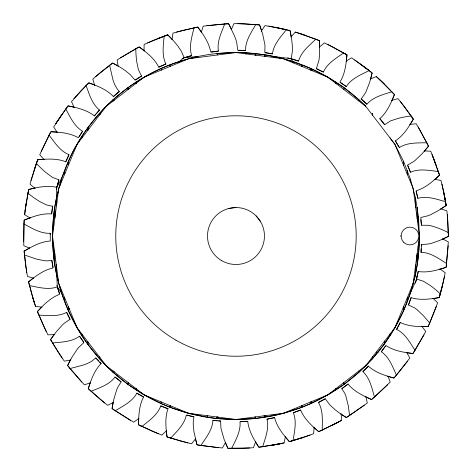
<?xml version="1.0" encoding="UTF-8"?>
<svg xmlns="http://www.w3.org/2000/svg" width="472" height="472" viewBox="0 0 472 472"><rect width="100%" height="100%" fill="white"/><g stroke="black" fill="none" stroke-linecap="round" stroke-linejoin="round"><path stroke-width="0.71" d="M23.641 241.87L24.155 220.147C32.834 216.636 41.984 213.143 51.525 213.94L52.604 206.246L46.516 204.925L39.972 201.691A94.919 94.919 0 0 1 33.034 197.125L27.919 193.207L28.721 189.473C37.813 187.231 47.383 185.172 56.699 187.313C65.136 173.82 68.251 157.719 77.078 144.285C85.108 130.425 95.102 117.764 106.241 106.288C128.555 84.34 156.303 67.449 186.694 59.537M144.078 51.023L144.09 44.504L154.014 40.096L167.749 34.863L172.268 39.447A93.214 93.214 0 0 1 177.684 45.808L181.254 51.07L184.163 57.619L197.827 56.551L197.756 57.572M285.271 59.537L292.675 61.525L310.606 68.399L327.716 77.125L343.828 87.585L358.749 99.669L365.717 106.283L394.875 144.279L403.595 161.394L410.481 179.325L415.454 197.874L418.452 216.843L419.461 236.018L418.452 255.204L417.201 264.721L415.454 274.173L410.481 292.723L403.595 310.653L394.875 327.763L384.42 343.87L372.331 358.797L358.749 372.378L343.828 384.462L327.716 394.916L310.606 403.637L301.732 407.312L283.465 413.248L274.12 415.496L255.157 418.499L235.976 419.496L216.795 418.493L207.273 417.242L188.487 413.248L170.221 407.312L161.353 403.637L144.237 394.916L128.13 384.462L113.203 372.373L106.241 365.759L99.627 358.791L87.544 343.87L82.104 335.952L82.11 334.312M197.827 415.496L197.833 414.475M30.143 217.781L24.155 220.147L23.901 223.958C32.043 228.23 40.621 233.805 50.227 233.262L50.274 241.033C40.722 241.64 32.173 246.408 24.101 251.157L25.689 265.771L27.453 276.48L33.754 278.144M403.566 165.253L403.595 161.394M403.654 306.564L403.595 310.653L403.507 306.924M335.922 388.621L335.905 389.901L335.533 388.916M384.462 341.333L384.42 343.87L384.704 341.02M56.51 205.55L56.699 187.313L58.894 179.862L52.38 177.289L45.778 172.445A100.2 100.2 0 0 1 36.373 163.365L37.713 159.79L44.126 159.253M99.946 357.564L99.627 358.791L99.663 357.192M82.057 137.794L82.104 136.089L82.423 137.317M113.18 402.221A102.79 102.79 0 0 0 112.076 408.563L115.203 410.764C123.092 406.044 132.319 401.625 136.856 393.141L143.512 397.153C139.045 405.613 138.697 415.413 138.526 424.765L151.819 431.019L161.884 435.101L166.587 430.582M245.558 53.802L245.582 52.793L235.976 52.539L216.795 53.542L217.657 54.953M23.901 223.958L23.783 245.688L29.771 248.248M301.685 66.334L301.726 64.723L302.292 66.593M343.882 382.515L343.828 384.462L343.704 382.65M99.574 114.967L99.627 113.25L100.152 114.212L77.078 144.285L58.752 188.529L52.498 236.018L53.501 255.204L54.758 264.721L56.51 274.173L58.498 281.583M313.874 427.42L318.712 431.668L322.223 430.145C322.299 420.953 323.332 410.782 318.464 402.486L325.291 398.651M216.849 416.982L216.795 418.493L218.288 417.171M389.919 334.217L389.86 335.952L390.019 334.087M415.478 283.235L418.339 271.512C427.785 272.975 437.178 270.202 446.081 267.317L446.606 263.535C438.801 258.674 430.659 252.49 421.042 252.337L421.166 248.779M421.272 245.93L421.325 244.508M87.444 130.773L87.544 128.177L88.901 128.874M135.989 83.45L136.042 82.14L136.603 82.978L106.241 106.288L100.152 114.212M128.649 382.957L128.13 384.462L128.207 382.615M138.709 418.292L138.526 424.765L158.315 433.733M170.156 66.387L170.221 64.729M358.69 100.89L358.749 99.669L358.142 100.465M421.042 252.337L421.561 244.584L428.694 243.947A31.388 31.388 0 0 0 431.703 243.245L439.597 240.466L448.394 236.389L447.881 221.698L446.901 210.89L440.742 208.777M217.179 420.67L212.919 420.357C212.418 429.968 205.922 437.88 200.795 445.509L197.03 444.836L195.52 439.314M448.182 245.688L446.081 267.317L439.898 269.235M314.128 427.237L313.638 433.733L303.431 437.408L289.348 441.633C283.218 434.553 276.97 427.012 274.633 417.732L267.005 419.189C269.282 428.535 265.358 437.981 262.638 446.76L258.845 447.202A101.574 101.574 0 0 1 255.429 441.745M170.351 405.731L170.221 407.312L170.197 405.672M389.966 137.883L394.875 144.279L413.207 188.529L419.461 236.018L413.207 283.507L394.875 327.763L365.717 365.765L358.856 371.022L358.749 372.378L358.578 371.24M301.242 405.885L301.732 407.312L301.873 405.625M319.391 47.047L324.411 42.887L334.141 47.684L346.955 54.899C346.123 64.221 345.02 73.951 339.958 82.075L346.306 86.553C351.463 78.435 360.974 74.694 369.192 70.564L372.142 72.989L370.585 79.231M127.93 89.639L128.13 87.585L128.986 88.825M346.318 61.307L346.949 54.899L345.321 53.908M161.512 402.073L161.353 403.637L161.005 401.861M68.694 307.514L68.357 310.653L77.084 327.757L82.104 335.952L82.494 334.813M164.138 36.12C163.389 45.288 161.619 55.354 165.867 63.986L158.781 67.307M51.831 213.326L52.604 206.246M136.178 388.733L136.042 389.901L136.325 388.845M114.171 371.847L113.203 372.373L113.339 371.21M128.13 384.462L128.343 382.721M82.104 335.952L82.281 334.536M372.319 357.156L372.331 358.797L372.579 356.82M30.19 218.093L24.633 214.689L26.037 203.922L28.721 189.473L35.028 188.009M273.813 414.516L274.12 415.496L274.256 414.457M24.633 214.689L26.037 203.928M264.473 56.292L264.674 54.799L245.582 52.793L245.788 53.832M446.353 265.429L448.323 241.87L442.524 238.879M293.389 62.9L291.2 58.646L292.433 50.958A38.049 38.049 0 0 0 292.422 46.911L291.802 40.315L290.068 30.603L275.725 27.388L265.016 25.6L261.411 31.028M25.051 210.89L28.721 189.473M265.388 52.823L272.433 53.855C273.648 44.315 280.681 36.893 286.362 29.665L275.731 27.394M87.851 341.799L87.544 343.87L88.618 342.796M171.997 39.613L172.958 33.164L183.413 30.249L197.762 27.069C203.367 34.568 209.031 42.551 210.689 51.979L218.406 51.076C216.819 41.589 221.421 32.456 224.778 23.895L228.595 23.736L231.599 29.429M112.985 101.102L113.203 99.675L114.271 100.111M292.51 62.54L292.675 61.525L292.947 62.717M310.31 402.126L310.606 403.637L310.906 401.878M291.195 441.137L293.041 440.636C294.451 431.55 296.959 421.638 293.342 412.723L300.658 409.92M418.115 271.406L416.693 279.105L410.481 292.723L410.416 290.245M58.493 190.464L56.51 197.874L54.758 207.32L53.501 216.843L52.498 236.018L58.752 283.507L77.084 327.757L106.241 365.759L144.237 394.916L188.487 413.248L235.976 419.496L283.465 413.248L327.716 394.916L358.856 371.022M179.053 62.699L179.277 61.525L184.163 57.619L191.661 55.607C188.717 46.451 191.933 36.745 194.01 27.789M217.079 417.012L216.795 418.493L217.863 417.112M372.331 358.797L372.762 356.572M56.398 188.706L56.699 187.313M262.638 446.76L284.032 442.931L285.454 436.576M444.512 276.48L439.284 297.572L432.918 298.581M207.621 415.767L207.273 417.242L207.892 415.802M68.971 308.181L68.357 310.653L61.484 292.723L59.496 285.3M387.748 376.261L393.937 378.048L396.468 375.187C392.633 366.827 389.252 357.18 381.317 351.74L386.025 345.557C393.955 350.908 403.643 352.36 412.929 353.54L415.018 350.336C410.009 342.625 405.259 333.568 396.616 329.338L400.374 322.547C409.006 326.683 418.794 326.712 428.157 326.518L429.75 323.054L423.408 315.721L417.407 309.986A30.586 30.586 0 0 0 414.805 307.998L408.492 304.959L411.224 297.685C420.363 300.505 430.057 299.142 439.284 297.572L443.019 283.365L445.202 272.727L439.91 268.928M56.38 189.508L58.894 179.862M59.496 186.723L61.484 179.325L61.549 181.779M439.284 297.572L442.134 287.07M255.617 416.912L255.157 418.499L254.939 417M416.257 280.604L416.664 279.235M287.66 57.832L298.57 61.106C301.16 51.843 309.195 45.524 315.874 39.2L319.397 40.669L319.491 55.442A48.557 48.557 0 0 1 318.948 60.251L316.435 68.57L323.373 72.08C327.279 63.295 336.152 58.215 343.681 52.929M30.963 180.452L37.713 159.79C47.029 158.911 56.799 158.25 65.702 161.731L68.959 154.674C60.027 151.099 54.634 142.402 49.076 135.08L50.923 131.741C60.274 132.207 70.033 132.998 78.334 137.73L82.582 131.228C74.275 126.378 70.198 117.003 65.767 108.944L68.08 105.899C77.26 107.734 86.807 109.923 94.323 115.829L99.474 110.005C91.957 103.999 89.291 94.129 86.081 85.515L88.813 82.848L94.848 85.078M201.273 32.385L203.161 26.155L224.778 23.895M293.082 409.265L292.675 410.522L292.64 409.448M90.294 382.568L88.276 388.686L99.214 398.504L107.675 405.312L113.469 402.339M36.373 163.365L29.996 184.145L34.999 188.322M310.128 69.832L310.606 68.399L312.204 70.694M408.492 304.959L411.018 297.543M34.102 170.062L37.713 159.79M335.551 83.131L335.905 82.14L336.507 83.868M168.109 408.699L160.787 405.902C157.536 414.959 149.046 420.664 141.936 426.487L140.225 425.638M255.73 441.644L253.387 447.727L242.549 448.3L227.846 448.288L224.1 439.338L221.144 429.072A22.243 22.243 0 0 1 220.796 425.136L220.648 421.166L212.919 420.357M436.393 306.411L428.157 326.518L422.434 326.583M301.732 407.312L302.493 405.365M264.007 415.808L264.674 417.242L265.317 415.637M217.38 417.047L216.795 418.493L217.68 417.089M391.972 100.501L394.427 94.547L384.243 83.951L376.302 76.552L370.296 79.09M429.75 323.054L437.627 302.8L432.948 298.263M65.897 161.884L68.959 154.674M88.223 342.283L87.544 343.87L87.538 341.392M310.606 403.637L311.455 401.654M69.201 308.735L68.357 310.653L68.357 306.706M273.677 57.501L274.12 56.551L291.2 58.646L298.57 61.106M231.298 29.512L234.065 23.612L244.933 23.83L259.582 24.916L261.73 30.993M41.235 151.188L50.923 131.741L57.383 132.148M274.12 415.496L274.651 414.41M49.076 135.08L39.742 154.704L44.085 159.565M231.669 448.4C235.64 440.105 240.891 431.337 240.006 421.756L247.765 421.419C248.744 430.93 253.788 439.326 258.845 447.202L280.297 443.768L269.618 445.721M396.616 329.338L400.197 322.376M225.575 442.329L222.383 448.011L200.795 445.509M424.015 334.843L412.929 353.54L406.551 352.667M434.747 179.531L439.503 175.177L438.37 171.531C429.243 170.445 419.242 168.303 410.469 172.245L407.643 165.005L413.035 161.937A22.55 22.55 0 0 0 414.971 160.551L422.133 153.719L428.476 146.196L426.824 142.75C417.632 143.01 407.43 142.343 399.318 147.518L395.477 140.768C403.513 135.564 408.622 127.204 413.342 119.121L404.799 107.162L398.026 98.683L391.719 100.318M415.018 350.336L425.762 331.45L421.785 326.276M113.05 370.986L113.203 372.373L113.728 371.505M255.783 24.532C251.21 32.509 245.334 40.875 245.523 50.492L238.401 50.492M79.249 136.697L82.582 131.228M410.05 124.632L413.342 119.121L400.468 101.616M61.667 114.696L55.661 123.735L68.08 105.899L74.411 107.256M53.837 334.967L50.557 339.657L58.198 352.212L64.34 361.168L70.753 359.994M65.767 108.944L53.672 126.997L57.254 132.443M381.317 351.74L385.459 345.947M121.233 381.824L115.032 377.039C109.309 384.768 99.533 387.783 91.049 391.317M195.65 438.612L191.656 443.768L181.112 441.196L167.041 436.942L166.356 431.255M407.619 361.168L393.937 378.048C384.916 375.547 375.553 372.673 368.484 366.237L362.921 371.665C369.983 378.202 371.918 388.244 374.491 397.07L371.57 399.536L365.712 396.863M424.405 151.188L428.476 146.196L418.286 126.997M396.468 375.187L409.843 358.059L406.663 352.372M94.465 116.029L95.379 114.938M96.288 113.84L99.474 110.005M361.056 98.984L366.892 104.212C373.175 96.925 383.128 94.612 391.86 91.721M73.933 98.683L81.19 90.6M290.988 36.91L295.342 32.066L315.874 39.2M41.371 307.396L37.447 311.555L43.176 325.09L47.949 334.843L54.457 334.618M86.081 85.515L71.49 101.616L74.246 107.522M170.663 438.152C176.864 431.355 184.422 424.47 186.322 415.036L193.856 416.959L193.426 420.912A23.983 23.983 0 0 0 193.184 424.092L193.992 432.104L197.03 444.836L218.571 447.727M362.921 371.665L368.355 366.024M81.184 90.606L88.813 82.848C97.627 85.998 106.755 89.55 113.339 96.477L119.28 91.474L116.861 88.459L114.578 84.258A47.052 47.052 0 0 1 112.914 79.65L109.593 65.295L112.684 63.047L118.283 66.127A93.108 93.108 0 0 1 125.387 70.694L130.419 74.806L134.963 80.11L141.57 76.027L138.432 69.756L136.744 61.749A102.536 102.536 0 0 1 135.8 48.71L139.181 46.94C146.709 52.51 154.45 58.51 158.739 67.065L165.867 63.986M98.76 361.003L95.792 357.923L91.538 361.357L87.243 363.558A66.257 66.257 0 0 1 82.635 365.257L69.98 368.561L67.626 365.552L72.104 356.944L77.597 348.714A26.886 26.886 0 0 1 79.272 346.826L83.863 342.666L79.538 336.212C71.827 341.964 61.602 342.053 52.451 342.973M387.571 384.827L371.57 399.536C363.015 395.743 354.171 391.536 348.112 384.143L341.822 388.698L344.761 393.306A21.275 21.275 0 0 1 345.699 395.471L348.318 405.902L349.563 415.519L346.318 417.537L343.61 415.82A99.704 99.704 0 0 1 335.562 410.079L330.017 405.1L325.344 398.893L318.464 402.486M374.491 397.07L390.22 382.078L387.907 375.983M113.445 96.707L119.28 91.474M101.043 72.015L92.813 79.101L94.677 85.344M113.203 372.373L113.982 371.7M95.663 76.552L112.684 63.047L117.705 65.797M379.677 118.661L384.692 124.679L390.58 120.873L398.35 118.325A101.893 101.893 0 0 1 411.212 115.953L412.28 117.534M33.058 278.297L28.562 281.843L32.267 296.074L35.559 306.411L42.037 307.142M101.037 72.021L109.593 65.295M341.822 388.698L348.017 383.913M136.603 82.978L144.237 77.125L188.487 58.794L235.976 52.539L283.465 58.794L327.716 77.125L365.717 106.283A183.478 183.478 0 0 0 77.078 144.279A183.478 183.478 0 0 0 188.487 413.248A183.478 183.478 0 0 0 419.461 236.018M138.992 418.404L133.688 422.186L115.203 410.764M364.29 405.312L346.318 417.537L340.908 414.038M440.854 209.072L446.188 205.462L443.538 191.007L441.001 180.452L434.594 179.254M441.969 184.145L446.188 205.462L438.069 210.766L430.671 214.672A32.969 32.969 0 0 1 427.797 215.804L420.829 217.468L421.443 225.221L428.446 225.292A31.058 31.058 0 0 1 431.65 225.982L434.765 226.914A97.692 97.692 0 0 1 442.524 229.864L448.37 232.572M349.563 415.519L367.31 402.982L365.906 396.616M135.629 79.957L141.57 76.027M120.372 57.814L139.181 46.94L144.32 50.817M346.023 61.201L351.587 57.814L369.192 70.564L360.514 63.986M29.683 247.947L24.101 251.157L26.756 272.727M135.8 48.71L117.186 59.926L118.118 66.375M322.223 430.145L341.604 420.322L341.138 413.82M332.034 425.437L341.604 420.322M70.198 319.332L66.611 312.364C58.15 316.942 48.02 315.526 38.84 315.119L38.132 313.337M338.271 422.186L318.712 431.668C311.644 425.543 304.328 419.018 300.682 410.168L293.342 412.723M442.565 239.198L448.394 236.389L447.326 214.689M147.553 42.887L167.749 34.863L172.28 39.483M157.548 38.651L167.749 34.863M61.484 290.103L61.484 292.723L57.307 286.893C48.262 290.186 38.444 287.312 29.417 285.572M90.559 382.733L84.394 384.827L69.98 368.561M310.074 435.101L289.348 441.633L285.176 436.718M293.035 440.636L303.431 437.408M182.121 58.487L191.661 55.607M190.411 58.54L197.827 56.551M416.092 191.443L417.897 198.328C427.148 195.709 436.73 199.284 445.609 201.686L443.532 191.001M176.611 32.066L197.762 27.069L201.568 32.267M267.005 419.189L274.651 417.484M273.382 445.084L284.032 442.931M53.1 267.341L51.802 260.337L47.961 260.827A24.526 24.526 0 0 1 44.805 260.774L36.781 259.193L24.408 254.968M211.362 52.121L218.406 51.076M228.607 208.518L235.976 207.55M206.942 25.6L228.595 23.736L234.324 35.506A65.449 65.449 0 0 1 236.053 40.167A39.3 39.3 0 0 1 236.69 42.403L237.758 50.256L245.523 50.492M409.814 124.437L416.292 123.735L426.824 142.75M376.225 352.289L378.408 352.053M240.72 421.702L247.11 421.236M249.582 448.011L227.846 448.288L225.268 442.352M400.474 236.018L401.111 236.018M237.888 23.612L259.582 24.916L262.662 34.114L264.875 44.574A22.88 22.88 0 0 1 264.987 46.87L264.786 52.492L272.433 53.855M424.21 150.94L430.724 151.188L438.942 173.354M218.601 420.776L220.731 420.93M268.798 26.155L290.068 30.603L291.307 36.922M187.018 415.195L193.968 416.741M289.82 58.292L291.2 58.646M187.933 442.931L167.041 436.942C165.831 427.661 164.793 417.921 167.955 408.894L160.787 405.902M281.53 58.534L274.12 56.551L264.674 54.799L265.134 56.38M295.342 32.066L305.679 35.406M299.006 33.164L319.397 40.669L319.697 47.129M316.275 68.759L323.373 72.08M327.869 44.504L346.955 54.899M136.856 393.141L143.689 396.976M130.355 420.322L112.076 408.563L113.894 399.017L116.808 389.483A28.202 28.202 0 0 1 117.823 387.305L121.038 381.966L115.032 377.039M340.371 82.63L346.306 86.553M354.773 59.926L372.142 72.989L369.641 82.358L366.065 91.615A29.276 29.276 0 0 1 364.956 93.621L361.269 98.855L366.892 104.212M104.648 402.982L88.276 388.686C91.108 379.765 94.323 370.508 101.014 363.676L95.792 357.923M376.302 76.552L384.243 83.957M379.152 79.101L394.427 94.547C390.952 103.244 387.081 112.236 379.907 118.56L384.692 124.679M113.245 100.902L113.203 99.675L113.905 100.394M99.751 362.024L101.232 363.564M275.205 57.702L274.12 56.551L274.126 57.56M81.739 382.078L67.626 365.552A101.822 101.822 0 0 1 70.505 359.794M87.757 130.36L87.544 128.177L88.494 129.405M256.107 215.887L260.632 221.781M79.538 336.212L83.686 341.999M274.893 57.661L274.12 56.551L274.539 57.614M246.325 53.902L245.582 52.793L246.083 53.867M62.115 358.059L50.557 339.657L56.251 331.798L62.971 324.358A23.399 23.399 0 0 1 64.794 322.842L69.956 319.385L66.611 312.364M395.235 140.833L399.318 147.518M310.735 70.086L310.606 68.399L311.797 70.529M255.163 55.065L255.157 53.542L256.078 55.183M46.203 331.45L37.447 311.555C43.802 304.676 50.628 297.661 59.59 294.322L57.307 286.893L56.256 264.58M407.678 165.69L410.469 172.245M436.081 164.84L432.216 154.704L439.503 175.177C432.665 181.578 425.331 188.068 416.156 190.759L417.897 198.328M113.203 99.675L113.563 100.66M310.606 68.399L311.29 70.316M136.042 82.14L136.402 83.137M57.307 286.893L59.608 293.631M87.544 128.177L88.105 129.912M32.267 296.068L35.559 306.411M34.326 302.8L28.562 281.843C35.86 275.99 43.619 270.002 52.976 268.013L51.802 260.337M415.283 267.724L415.454 274.173L416.693 279.105L423.378 281.2L430.317 285.542A102.465 102.465 0 0 1 440.364 293.908M56.953 285.371L57.271 286.758M128.13 87.585L128.449 89.237M335.905 82.14L336.182 83.615M99.627 113.25L99.863 114.584M444.311 194.747L446.188 205.462M255.157 53.542L255.352 55.088M161.542 69.956L161.347 68.405L161.377 70.021M99.38 356.82L99.627 358.791M372.555 115.186L372.331 113.245L372.443 115.044M420.817 219.557L421.443 225.221M82.104 136.089L82.228 137.57M68.357 161.394L68.629 164.675M179.277 61.525L179.348 62.575M343.828 87.585L343.929 89.562M56.51 197.874L56.799 203.361M50.227 233.262L50.28 234.684M417.578 221.728L417.201 207.32L417.201 218.86M418.198 245.576L418.452 255.204L418.452 243.658M415.702 207.509L415.454 197.874L415.454 207.066M416.947 255.087L417.201 264.721L417.201 253.175M64.682 170.268L64.782 173.973M55.012 216.943L54.758 207.32L54.758 218.86M53.755 226.466L53.501 216.843L53.501 228.377M54.38 250.313L54.758 264.721L54.758 253.175M179.26 409.425L179.277 410.522M418.452 216.843L418.452 228.377M415.454 264.975L415.454 274.173M410.481 179.325L410.481 181.95M407.271 170.268L407.271 174.203M407.271 297.832L407.271 301.773M264.674 415.72L264.674 417.242M64.682 297.832L64.682 301.773M56.51 266.485L56.51 274.173M53.501 243.658L53.501 255.204M221.74 260.674A28.473 28.473 0 0 0 264.45 236.018A28.473 28.473 0 0 0 221.74 211.362A28.473 28.473 0 0 0 221.74 260.674M175.873 340.123A120.212 120.212 0 0 0 356.189 236.018A120.212 120.212 0 0 0 175.873 131.912A120.212 120.212 0 0 0 175.873 340.123M403.702 242.283A8.856 8.856 0 0 0 418.522 238.313A8.856 8.856 0 0 0 407.672 227.463A8.856 8.856 0 0 0 403.702 242.283"/></g></svg>
